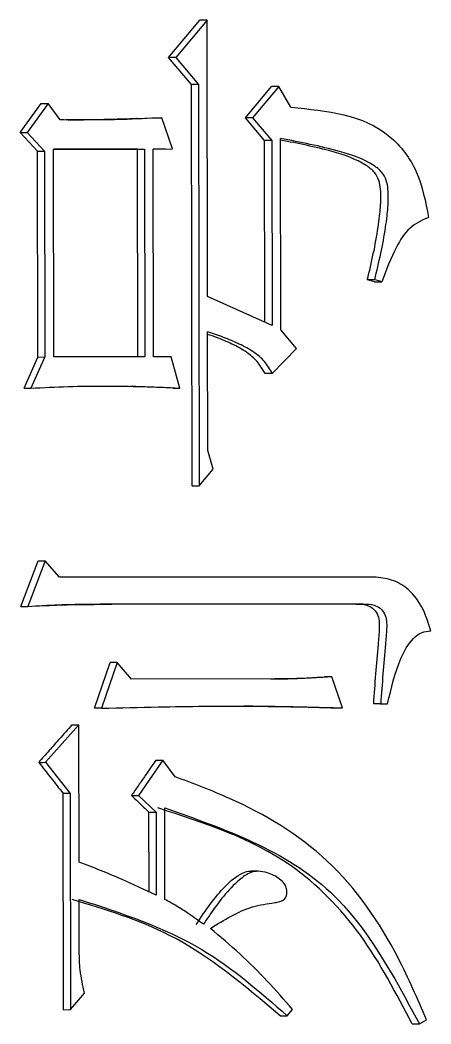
# Model space of a CAD drawing. Header units: millimetres. Extents: x 2301 to 4250, y 838 to 2217.
# Drawn here: x 3065.41 to 3067.55, y 1051.8 to 1057.02 of the extents above; entities that cross this region are included whole.
import ezdxf

# ---------------------------------------------------------------- set-up
doc = ezdxf.new("R2010")
doc.units = ezdxf.units.MM

msp = doc.modelspace()

# ---------------------------------------------------------------- linework, layer by layer
at = {"color": 7, "linetype": 'Continuous', "lineweight": 25}
for p, q in [((3066.1859, 1056.8286), (3066.3489, 1057.0235)), ((3066.3862, 1057.0237), (3066.2229, 1056.8289)), ((3066.3886, 1055.585), (3066.3862, 1057.0237)), ((3066.2229, 1056.8289), (3066.1859, 1056.8286)), ((3066.3041, 1056.6881), (3066.1859, 1056.8286)), ((3066.2229, 1056.8289), (3066.3413, 1056.6884)), ((3066.3077, 1054.6004), (3066.3041, 1056.6881)), ((3066.3413, 1056.6884), (3066.3449, 1054.6006)), ((3066.5856, 1056.5153), (3066.7212, 1056.6777)), ((3066.7589, 1056.6779), (3066.6231, 1056.5156)), ((3066.8226, 1056.5698), (3066.7589, 1056.6779)), ((3065.4129, 1056.4384), (3065.522, 1056.59)), ((3065.5582, 1056.5902), (3065.4489, 1056.4387)), ((3065.6222, 1056.5038), (3065.5582, 1056.5902)), ((3066.0097, 1056.5107), (3066.1137, 1056.5149)), ((3066.2055, 1056.3529), (3066.1507, 1056.5151)), ((3066.6231, 1056.5156), (3066.5856, 1056.5153)), ((3066.6854, 1056.3964), (3066.5856, 1056.5153)), ((3066.6231, 1056.5156), (3066.7231, 1056.3967)), ((3065.5042, 1056.3412), (3065.4129, 1056.4384)), ((3065.4489, 1056.4387), (3065.5404, 1056.3414)), ((3066.687, 1055.4509), (3066.6854, 1056.3964)), ((3066.7231, 1056.3967), (3066.7248, 1055.4339)), ((3066.7701, 1055.4123), (3066.7684, 1056.4075)), ((3065.506, 1055.2703), (3065.5042, 1056.3412)), ((3065.5404, 1056.3414), (3065.5422, 1055.2705)), ((3065.586, 1056.3523), (3066.0599, 1056.3527)), ((3066.0231, 1056.3525), (3065.586, 1056.3521)), ((3065.5878, 1055.2706), (3065.586, 1056.3523)), ((3066.0231, 1056.3525), (3066.0599, 1056.3527)), ((3066.0249, 1055.2708), (3066.0231, 1056.3525)), ((3066.0599, 1056.3527), (3066.0618, 1055.271)), ((3066.1054, 1056.3528), (3066.2055, 1056.3529)), ((3066.1073, 1055.2711), (3066.1054, 1056.3528)), ((3066.1685, 1056.3527), (3066.1054, 1056.3526)), ((3066.1685, 1056.3527), (3066.2055, 1056.3529)), ((3067.2563, 1055.6614), (3067.2202, 1055.6722)), ((3066.7248, 1055.4339), (3066.3886, 1055.585)), ((3066.39, 1054.7846), (3066.389, 1055.4011)), ((3066.8519, 1055.3151), (3066.7701, 1055.4123)), ((3066.7252, 1055.1851), (3066.8519, 1055.3151)), ((3065.4334, 1055.1079), (3065.506, 1055.2703)), ((3065.5422, 1055.2705), (3065.4694, 1055.1082)), ((3065.506, 1055.2703), (3065.5422, 1055.2705)), ((3066.0618, 1055.271), (3065.5878, 1055.2706)), ((3066.1983, 1055.2712), (3066.1073, 1055.2711)), ((3066.244, 1055.1089), (3066.1983, 1055.2712)), ((3066.7252, 1055.1851), (3066.6875, 1055.1849)), ((3066.2069, 1055.1087), (3066.244, 1055.1089)), ((3066.4174, 1054.6872), (3066.39, 1054.7846)), ((3066.3449, 1054.6006), (3066.4174, 1054.6872)), ((3066.3077, 1054.6004), (3066.3449, 1054.6006)), ((3065.4171, 1053.9721), (3065.5078, 1054.2102)), ((3065.544, 1054.2104), (3065.4531, 1053.9723)), ((3065.6172, 1054.124), (3065.544, 1054.2104)), ((3067.2431, 1054.1255), (3065.6172, 1054.124)), ((3065.8543, 1053.9834), (3065.8292, 1053.9834)), ((3067.1599, 1053.9846), (3065.8543, 1053.9834)), ((3065.8543, 1053.9834), (3065.8909, 1053.9836)), ((3067.1982, 1053.9849), (3065.8909, 1053.9836)), ((3067.1615, 1053.9846), (3067.1998, 1053.9849)), ((3065.4171, 1053.9721), (3065.4531, 1053.9723)), ((3065.8006, 1053.4424), (3065.8821, 1053.6805)), ((3065.9188, 1053.6807), (3065.8372, 1053.4427)), ((3065.9918, 1053.5943), (3065.9188, 1053.6807)), ((3066.737, 1053.595), (3065.9918, 1053.5943)), ((3067.0359, 1053.6061), (3066.9978, 1053.6059)), ((3067.0905, 1053.4439), (3067.0359, 1053.6061)), ((3067.2895, 1053.4657), (3067.2511, 1053.4655)), ((3067.2871, 1053.4655), (3067.2511, 1053.4655)), ((3067.2871, 1053.4655), (3067.3256, 1053.4657)), ((3067.2895, 1053.4657), (3067.3256, 1053.4657)), ((3065.8372, 1053.4427), (3065.8006, 1053.4424)), ((3067.0905, 1053.4439), (3067.0524, 1053.4436)), ((3065.7188, 1053.356), (3065.5458, 1053.1611)), ((3065.72, 1052.6421), (3065.7188, 1053.356)), ((3065.5458, 1053.1611), (3065.6738, 1052.999)), ((3066.1564, 1053.1726), (3066.0293, 1052.9885)), ((3066.2202, 1053.0861), (3066.1564, 1053.1726)), ((3065.6394, 1051.8738), (3065.6375, 1052.9988)), ((3065.6738, 1052.999), (3065.6757, 1051.874)), ((3066.0293, 1052.9885), (3066.1204, 1052.9021)), ((3066.0842, 1052.4865), (3066.0835, 1052.9019)), ((3066.1204, 1052.9021), (3066.1212, 1052.4694)), ((3066.1667, 1052.4478), (3066.1659, 1052.9238)), ((3066.6519, 1052.5944), (3066.614, 1052.5941)), ((3065.7208, 1052.1769), (3065.7204, 1052.4473)), ((3065.6757, 1051.874), (3065.7485, 1051.9606)), ((3065.6394, 1051.8738), (3065.6757, 1051.874)), ((3066.7656, 1051.8424), (3066.8034, 1051.8426)), ((3066.8034, 1051.8427), (3066.8306, 1051.8751)), ((3067.4524, 1051.7998), (3067.4911, 1051.8)), ((3067.4911, 1051.8), (3067.5271, 1051.8217))]:
    msp.add_line(p, q, dxfattribs=at)
at = {"color": 7, "linetype": 'Continuous', "lineweight": 25, "flags": 128}
for points in [[(3066.3862, 1057.0237), (3066.3653, 1057.0236), (3066.3489, 1057.0235)], [(3066.3413, 1056.6884), (3066.3205, 1056.6882), (3066.3041, 1056.6881)], [(3066.7589, 1056.6779), (3066.7378, 1056.6778), (3066.7212, 1056.6777)], [(3065.522, 1056.59), (3065.5423, 1056.5901), (3065.5582, 1056.5902)], [(3066.1137, 1056.5149), (3066.1344, 1056.515), (3066.1507, 1056.5151)], [(3065.4129, 1056.4384), (3065.433, 1056.4386), (3065.4489, 1056.4387)], [(3066.7231, 1056.3967), (3066.702, 1056.3965), (3066.6854, 1056.3964)], [(3065.5042, 1056.3412), (3065.5245, 1056.3413), (3065.5404, 1056.3414)], [(3067.2586, 1055.6724), (3067.243, 1055.6723), (3067.2316, 1055.6722), (3067.2202, 1055.6722)], [(3067.2563, 1055.6614), (3067.2719, 1055.6615), (3067.2834, 1055.6616), (3067.2948, 1055.6616)], [(3065.4334, 1055.1079), (3065.4536, 1055.1081), (3065.4694, 1055.1082)], [(3065.5078, 1054.2102), (3065.5281, 1054.2103), (3065.544, 1054.2104)], [(3065.9188, 1053.6807), (3065.8983, 1053.6806), (3065.8821, 1053.6805)], [(3065.6824, 1053.3558), (3065.7028, 1053.3559), (3065.7188, 1053.356)], [(3065.5096, 1053.1609), (3065.5299, 1053.161), (3065.5458, 1053.1611)], [(3066.1194, 1053.1723), (3066.1401, 1053.1725), (3066.1564, 1053.1726)], [(3065.6738, 1052.999), (3065.6535, 1052.9989), (3065.6375, 1052.9988)], [(3065.9925, 1052.9883), (3066.0131, 1052.9884), (3066.0293, 1052.9885)], [(3066.0835, 1052.9019), (3066.1042, 1052.902), (3066.1204, 1052.9021)]]:
    msp.add_lwpolyline(points, dxfattribs=at)
at = {"color": 7, "linetype": 'Continuous', "lineweight": 25}
for points, knots in [([(3066.8226, 1056.5698), (3067.0103, 1056.5519), (3067.2747, 1056.5266), (3067.4931, 1056.2376), (3067.5229, 1056.0785), (3067.5381, 1055.9972)], [0, 0, 0, 0, 0.544628, 0.767125, 1, 1, 1, 1]), ([(3066.1507, 1056.5151), (3066.0818, 1056.5116), (3065.9594, 1056.5055), (3065.7831, 1056.5035), (3065.6759, 1056.5037), (3065.6222, 1056.5038)], [0, 0, 0, 0, 0.39197, 0.69595, 1, 1, 1, 1]), ([(3066.0229, 1056.5109), (3066.0229, 1056.5109), (3066.0229, 1056.5109), (3066.0218, 1056.5108), (3065.9774, 1056.5091), (3065.8614, 1056.5054), (3065.7518, 1056.5042), (3065.6868, 1056.5039), (3065.6627, 1056.5038), (3065.6537, 1056.5038), (3065.6513, 1056.5037), (3065.651, 1056.5037), (3065.6507, 1056.5037)], [0, 0, 0, 0, 0.0029671, 0.0079837, 0.0138587, 0.4315314, 0.7221902, 0.8365004, 0.9048639, 0.9215303, 0.9383366, 1, 1, 1, 1]), ([(3067.2586, 1055.6724), (3067.2798, 1055.763), (3067.3054, 1055.8725), (3067.3242, 1056.015), (3067.3308, 1056.096), (3067.3273, 1056.1763), (3067.2962, 1056.2362), (3067.2154, 1056.2963), (3067.0364, 1056.3563), (3066.8713, 1056.3879), (3066.7684, 1056.4075)], [0, 0, 0, 0, 0.23813, 0.287988, 0.366961, 0.446683, 0.487555, 0.537236, 0.712014, 1, 1, 1, 1]), ([(3067.2202, 1055.6722), (3067.2414, 1055.7627), (3067.2669, 1055.8723), (3067.2858, 1056.0148), (3067.2923, 1056.0958), (3067.2888, 1056.1761), (3067.2577, 1056.2361), (3067.1769, 1056.2961), (3067.0106, 1056.3523), (3066.8584, 1056.3816), (3066.7685, 1056.3989)], [0, 0, 0, 0, 0.247038, 0.298797, 0.38071, 0.463398, 0.505815, 0.557369, 0.738664, 1, 1, 1, 1]), ([(3067.5381, 1055.9972), (3067.5039, 1055.9815), (3067.4337, 1055.9494), (3067.356, 1055.8219), (3067.3181, 1055.7227), (3067.2948, 1055.6616)], [0, 0, 0, 0, 0.2676, 0.548585, 1, 1, 1, 1]), ([(3067.2948, 1055.6616), (3067.2918, 1055.6625), (3067.2842, 1055.6648), (3067.2722, 1055.6684), (3067.2631, 1055.6711), (3067.2586, 1055.6724)], [0, 0, 0, 0, 0.2499925, 0.6250015, 1, 1, 1, 1]), ([(3066.7252, 1055.1851), (3066.7125, 1055.2067), (3066.6875, 1055.2495), (3066.6263, 1055.3), (3066.5535, 1055.3392), (3066.4722, 1055.3737), (3066.4167, 1055.392), (3066.389, 1055.4011)], [0, 0, 0, 0, 0.176065, 0.348002, 0.566634, 0.783694, 1, 1, 1, 1]), ([(3066.6875, 1055.1849), (3066.6748, 1055.2065), (3066.6498, 1055.2493), (3066.5887, 1055.2998), (3066.516, 1055.3389), (3066.447, 1055.3686), (3066.4041, 1055.383), (3066.389, 1055.388)], [0, 0, 0, 0, 0.195195, 0.385749, 0.627995, 0.868475, 1, 1, 1, 1]), ([(3065.4694, 1055.1082), (3065.5339, 1055.1112), (3065.663, 1055.1174), (3065.8567, 1055.1207), (3066.0505, 1055.1168), (3066.1795, 1055.1116), (3066.244, 1055.1089)], [0, 0, 0, 0, 0.2495838, 0.499194, 0.74954, 1, 1, 1, 1]), ([(3066.2069, 1055.1087), (3066.1433, 1055.1119), (3066.0695, 1055.1157), (3065.9955, 1055.1167), (3065.9853, 1055.1168)], [0, 0, 0, 0, 0.862207, 1, 1, 1, 1]), ([(3067.5508, 1053.8446), (3067.5371, 1053.8884), (3067.5104, 1053.9746), (3067.4317, 1054.0708), (3067.3363, 1054.1195), (3067.274, 1054.1235), (3067.2431, 1054.1255)], [0, 0, 0, 0, 0.2920999, 0.5740182, 0.7884709, 1, 1, 1, 1]), ([(3065.4531, 1053.9723), (3065.5066, 1053.9758), (3065.6062, 1053.9824), (3065.7523, 1053.9841), (3065.8447, 1053.9838), (3065.8909, 1053.9836)], [0, 0, 0, 0, 0.366433, 0.683152, 1, 1, 1, 1]), ([(3065.5286, 1053.9766), (3065.5775, 1053.9786), (3065.655, 1053.9819), (3065.7502, 1053.9831), (3065.8004, 1053.9833), (3065.8252, 1053.9834), (3065.8308, 1053.9834), (3065.8307, 1053.9834), (3065.8306, 1053.9834)], [0, 0, 0, 0, 0.464556, 0.736368, 0.885556, 0.966686, 0.983967, 1, 1, 1, 1]), ([(3067.1599, 1053.9848), (3067.1791, 1053.9843), (3067.2098, 1053.9836), (3067.2492, 1053.9647), (3067.2819, 1053.9246), (3067.2834, 1053.8543), (3067.2683, 1053.7004), (3067.2587, 1053.5693), (3067.2511, 1053.4655)], [0, 0, 0, 0, 0.101524, 0.162567, 0.225361, 0.354052, 0.488272, 1, 1, 1, 1]), ([(3067.1982, 1053.985), (3067.2174, 1053.9846), (3067.2482, 1053.9838), (3067.2877, 1053.9649), (3067.3204, 1053.9248), (3067.3218, 1053.8545), (3067.3067, 1053.7006), (3067.2971, 1053.5695), (3067.2895, 1053.4657)], [0, 0, 0, 0, 0.10163, 0.162723, 0.225538, 0.354202, 0.488391, 1, 1, 1, 1]), ([(3067.3256, 1053.4657), (3067.3441, 1053.546), (3067.372, 1053.6669), (3067.4399, 1053.7919), (3067.4998, 1053.8407), (3067.5339, 1053.8433), (3067.5508, 1053.8446)], [0, 0, 0, 0, 0.513291, 0.773413, 0.888294, 1, 1, 1, 1]), ([(3066.7152, 1053.595), (3066.741, 1053.5952), (3066.8011, 1053.5958), (3066.8954, 1053.5995), (3066.9637, 1053.6037), (3066.9978, 1053.6059)], [0, 0, 0, 0, 0.273676, 0.636756, 1, 1, 1, 1]), ([(3067.0359, 1053.6061), (3067.0046, 1053.6042), (3066.9392, 1053.6001), (3066.8395, 1053.5959), (3066.7711, 1053.5953), (3066.737, 1053.595)], [0, 0, 0, 0, 0.315175, 0.657489, 1, 1, 1, 1]), ([(3065.8372, 1053.4427), (3065.9355, 1053.4451), (3066.1941, 1053.4513), (3066.5321, 1053.4554), (3066.8514, 1053.4502), (3067.0108, 1053.446), (3067.0905, 1053.4439)], [0, 0, 0, 0, 0.234653, 0.617199, 0.808588, 1, 1, 1, 1]), ([(3067.0524, 1053.4436), (3067.0463, 1053.4438), (3067.034, 1053.4441), (3067.0188, 1053.4445), (3067.0035, 1053.4449), (3066.9821, 1053.4455), (3066.9577, 1053.4461), (3066.9272, 1053.4469), (3066.8966, 1053.4476), (3066.86, 1053.4485), (3066.8111, 1053.4496), (3066.7621, 1053.4505), (3066.701, 1053.4517), (3066.6435, 1053.4525), (3066.5983, 1053.4529), (3066.5776, 1053.453)], [0, 0, 0, 0, 0.038631, 0.077262, 0.096578, 0.135209, 0.212471, 0.251103, 0.328365, 0.405627, 0.48289, 0.637415, 0.714677, 0.869203, 1, 1, 1, 1]), ([(3065.6824, 1053.3558), (3065.661, 1053.3317), (3065.6215, 1053.2871), (3065.5639, 1053.2221), (3065.5277, 1053.1813), (3065.5096, 1053.1609)], [0, 0, 0, 0, 0.371567, 0.685783, 1, 1, 1, 1]), ([(3065.5096, 1053.1609), (3065.5203, 1053.1474), (3065.5416, 1053.1204), (3065.5736, 1053.0798), (3065.6055, 1053.0393), (3065.6268, 1053.0123), (3065.6375, 1052.9988)], [0, 0, 0, 0, 0.25, 0.5, 0.749999, 1, 1, 1, 1]), ([(3066.1194, 1053.1723), (3066.101, 1053.1456), (3066.0706, 1053.1015), (3066.0283, 1053.0402), (3066.0044, 1053.0056), (3065.9925, 1052.9883)], [0, 0, 0, 0, 0.436192, 0.718096, 1, 1, 1, 1]), ([(3067.5271, 1051.8217), (3067.481, 1051.9293), (3067.3514, 1052.2321), (3067.0406, 1052.6807), (3066.5958, 1052.9443), (3066.3151, 1053.0502), (3066.2202, 1053.086)], [0, 0, 0, 0, 0.181249, 0.51022, 0.834425, 1, 1, 1, 1]), ([(3065.9925, 1052.9883), (3066.0041, 1052.9773), (3066.0251, 1052.9573), (3066.0554, 1052.9285), (3066.0742, 1052.9107), (3066.0835, 1052.9019)], [0, 0, 0, 0, 0.382915, 0.691457, 1, 1, 1, 1]), ([(3067.4524, 1051.7998), (3067.37, 1051.9588), (3067.2076, 1052.2723), (3066.7749, 1052.7164), (3066.3721, 1052.8456), (3066.1289, 1052.9235)], [0, 0, 0, 0, 0.289723, 0.571285, 1, 1, 1, 1]), ([(3066.1659, 1052.9238), (3066.4807, 1052.8132), (3067.0554, 1052.6113), (3067.3554, 1052.0526), (3067.4911, 1051.8)], [0, 0, 0, 0, 0.547825, 1, 1, 1, 1]), ([(3066.1212, 1052.4694), (3066.0613, 1052.4981), (3065.9655, 1052.5439), (3065.8308, 1052.5989), (3065.757, 1052.6277), (3065.72, 1052.6421)], [0, 0, 0, 0, 0.4553511, 0.7276233, 1, 1, 1, 1]), ([(3066.3297, 1052.318), (3066.354, 1052.3541), (3066.4003, 1052.4232), (3066.4781, 1052.5179), (3066.5472, 1052.5787), (3066.5993, 1052.5962), (3066.6129, 1052.5938), (3066.614, 1052.5936)], [0, 0, 0, 0, 0.315969, 0.603859, 0.894563, 0.991962, 1, 1, 1, 1]), ([(3066.4033, 1052.2966), (3066.4391, 1052.3189), (3066.509, 1052.3624), (3066.6205, 1052.4143), (3066.708, 1052.4259), (3066.7625, 1052.4351), (3066.7814, 1052.4428), (3066.7934, 1052.4537), (3066.8, 1052.4674), (3066.8024, 1052.4863), (3066.799, 1052.5088), (3066.7865, 1052.5339), (3066.7543, 1052.5631), (3066.7081, 1052.5861), (3066.6559, 1052.5972), (3066.6028, 1052.5878), (3066.5096, 1052.5177), (3066.4342, 1052.4186), (3066.3786, 1052.3356), (3066.367, 1052.3182)], [0, 0, 0, 0, 0.119379, 0.233045, 0.347089, 0.372159, 0.392493, 0.404558, 0.416669, 0.432853, 0.454708, 0.476799, 0.507455, 0.574094, 0.62196, 0.65893, 0.726108, 0.942436, 1, 1, 1, 1]), ([(3066.7656, 1051.8424), (3066.5819, 1051.9984), (3066.2566, 1052.2745), (3065.8576, 1052.3947), (3065.684, 1052.447)], [0, 0, 0, 0, 0.564725, 1, 1, 1, 1]), ([(3065.7204, 1052.4473), (3065.9411, 1052.3759), (3066.3391, 1052.2472), (3066.6603, 1051.9673), (3066.8034, 1051.8426)], [0, 0, 0, 0, 0.554519, 1, 1, 1, 1]), ([(3066.367, 1052.3182), (3066.3408, 1052.3374), (3066.2956, 1052.3707), (3066.2283, 1052.413), (3066.1872, 1052.4362), (3066.1667, 1052.4478)], [0, 0, 0, 0, 0.40584, 0.702619, 1, 1, 1, 1]), ([(3066.8306, 1051.8751), (3066.7873, 1051.925), (3066.6998, 1052.0258), (3066.557, 1052.1668), (3066.4546, 1052.2533), (3066.4033, 1052.2966)], [0, 0, 0, 0, 0.327502, 0.663046, 1, 1, 1, 1]), ([(3065.7485, 1051.9606), (3065.7394, 1052.0004), (3065.7231, 1052.0715), (3065.7215, 1052.1447), (3065.7208, 1052.1769)], [0, 0, 0, 0, 0.558835, 1, 1, 1, 1])]:
    msp.add_open_spline(points, degree=3, knots=knots, dxfattribs=at)

doc.saveas('drawing.dxf')
